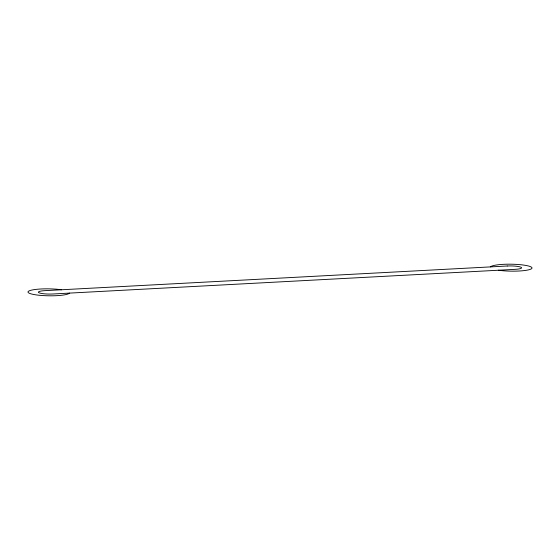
<?xml version="1.0" encoding="UTF-8"?>
<svg xmlns="http://www.w3.org/2000/svg" width="560" height="560" viewBox="0 0 560 560"><rect width="100%" height="100%" fill="white"/><g stroke="black" fill="none" stroke-linecap="round" stroke-linejoin="round"><path stroke-width="0.84" d="M490.525 266.896A20.832 3.472 0.9 0 1 517.489 264.46A20.832 3.472 0.9 0 1 529.62 269.57A20.832 3.472 0.9 0 1 498.449 270.235M69.475 293.104A20.832 3.472 0.9 0 1 42.511 295.54A20.832 3.472 0.9 0 1 30.38 290.43A20.832 3.472 0.9 0 1 61.551 289.765M507.213 266.007L44.87 290.654A10.416 1.736 0.9 0 0 39.2 292.838A10.416 1.736 0.9 0 0 52.787 293.993L515.13 269.346A10.416 1.736 0.9 0 0 520.8 267.162A10.416 1.736 0.9 0 0 507.213 266.007"/></g></svg>
